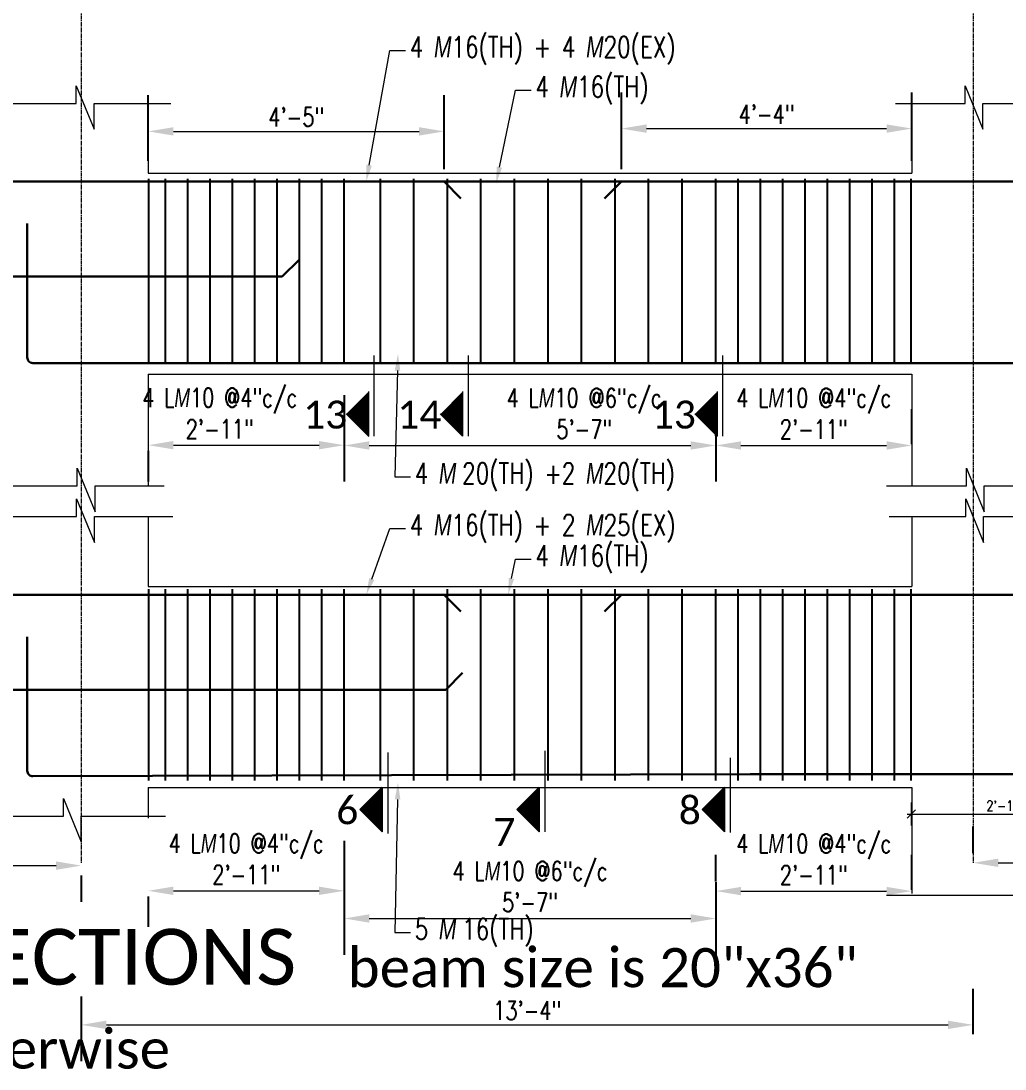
# Model space of a CAD drawing. Header units: inches. Extents: x 0 to 162649, y -36601 to -26324.
# Drawn here: x 157449.5 to 157625.7, y -35961.9 to -35774.2 of the extents above; entities that cross this region are included whole.
import ezdxf
from ezdxf import colors
from ezdxf.entities.mleader import LeaderData, LeaderLine
from ezdxf.math import Vec2, Vec3

# ---------------------------------------------------------------- set-up
doc = ezdxf.new("R2010")
doc.units = ezdxf.units.IN
doc.header["$MEASUREMENT"] = 0
doc.linetypes.add('CENTER2', pattern=[1.125, 0.75, -0.125, 0.125, -0.125])
for name, color, linetype, lineweight in [('Cen', 9, 'CENTER2', 5), ('Dim', 1, 'Continuous', 13), ('dimention', 1, 'Continuous', 13), ('hatch', 252, 'Continuous', 0), ('OL_AR_Text', 140, 'Continuous', 5), ('Rein', 3, 'Continuous', 30), ('Stirrups', 191, 'Continuous', 25), ('TEXT', 7, 'Continuous', 9)]:
    doc.layers.add(name, color=color, linetype=linetype, lineweight=lineweight)
doc.styles.add('1-8 Annotative Text', font='calibri.ttf', dxfattribs={"height": 0.125})
doc.styles.add('DIM', font='simplex.shx', dxfattribs={"width": 0.75})
doc.styles.add('rmtext', font='romans.shx', dxfattribs={"width": 0.8})
doc.dimstyles.new('DIM-24', dxfattribs={"dimscale": 24, "dimtxt": 0.078125, "dimasz": 0.0625, "dimexe": 0.0625, "dimexo": 0.015625, "dimgap": 0.015625, "dimtad": 1, "dimdec": 1, "dimzin": 3, "dimdsep": 46, "dimlunit": 4, "dimtxsty": 'rmtext', "dimblk": 'OBLIQUE', "dimcen": 0.09375, "dimdle": 0.03125, "dimclrd": 1, "dimclre": 1, "dimclrt": 2, "dimadec": 0, "dimazin": 0, "dimtfac": 0.75, "dimtdec": 1, "dimtix": 1, "dimtmove": 0, "dimatfit": 3, "dimfxl": 0.0625, "dimfxlon": 1, "dimfrac": 1, "dimtolj": 1, "dimtzin": 0, "dimlwd": -1, "dimlwe": 5, "dimarcsym": 0})
doc.dimstyles.get("Standard").update_dxf_attribs({"dimscale": 36, "dimtxt": 0.09375, "dimasz": 0.125, "dimexe": 0.18, "dimexo": 0.0625, "dimgap": 0.015625, "dimtad": 1, "dimdec": 0, "dimzin": 0, "dimdsep": 46, "dimlunit": 4, "dimtxsty": 'DIM', "dimcen": 0.09, "dimadec": 0, "dimazin": 0, "dimtfac": 0.75, "dimtdec": 0, "dimtmove": 0, "dimatfit": 3, "dimfxl": 1, "dimtolj": 1, "dimtzin": 0, "dimlwd": 9, "dimarcsym": 0})

# ---------------------------------------------------------------- blocks, each defined once
blk = doc.blocks.new('*D5')
at = {"layer": 'Defpoints', "color": 0, "transparency": 16777216}
for p in [(157525.29, -35794), (157472.29, -35801.5), (157525.29, -35803)]:
    blk.add_point(p, dxfattribs=at)
at = {"layer": 'dimention', "color": 0, "lineweight": -2, "transparency": 16777216}
for p, q in [((157472.29, -35799.25), (157472.29, -35787.52)), ((157525.29, -35800.75), (157525.29, -35787.52))]:
    blk.add_line(p, q, dxfattribs=at)
at = {"layer": 'dimention', "color": 0, "lineweight": 9, "transparency": 16777216}
blk.add_line((157476.79, -35794), (157520.79, -35794), dxfattribs=at)
at = {"layer": 'dimention', "color": 0, "transparency": 16777216}
for points in [[(157476.79, -35793.25), (157476.79, -35794.75), (157472.29, -35794)], [(157520.79, -35793.25), (157520.79, -35794.75), (157525.29, -35794)]]:
    blk.add_solid(points, dxfattribs=at)
at = {"layer": 'dimention', "color": 0, "transparency": 16777216, "insert": (157498.79, -35791.43), "char_height": 3.375, "attachment_point": 5, "style": 'DIM'}
blk.add_mtext('\\A1;4\'-5"', dxfattribs=at)
blk = doc.blocks.new('*D6')
at = {"layer": 'Defpoints', "color": 0, "transparency": 16777216}
for p in [(157609.01, -35793.5), (157609.01, -35801.5), (157557.01, -35803)]:
    blk.add_point(p, dxfattribs=at)
at = {"layer": 'dimention', "color": 0, "lineweight": -2, "transparency": 16777216}
for p, q in [((157557.01, -35800.75), (157557.01, -35787.02)), ((157609.01, -35799.25), (157609.01, -35787.02))]:
    blk.add_line(p, q, dxfattribs=at)
at = {"layer": 'dimention', "color": 0, "lineweight": 9, "transparency": 16777216}
blk.add_line((157561.51, -35793.5), (157604.51, -35793.5), dxfattribs=at)
at = {"layer": 'dimention', "color": 0, "transparency": 16777216}
for points in [[(157561.51, -35792.75), (157561.51, -35794.25), (157557.01, -35793.5)], [(157604.51, -35792.75), (157604.51, -35794.25), (157609.01, -35793.5)]]:
    blk.add_solid(points, dxfattribs=at)
at = {"layer": 'dimention', "color": 0, "transparency": 16777216, "insert": (157583.01, -35790.93), "char_height": 3.375, "attachment_point": 5, "style": 'DIM'}
blk.add_mtext('\\A1;4\'-4"', dxfattribs=at)
blk = doc.blocks.new('*D23')
at = {"layer": 'Defpoints', "color": 0, "transparency": 16777216}
for p in [(157507.37, -35838.99), (157472.29, -35848.99), (157507.37, -35850.2)]:
    blk.add_point(p, dxfattribs=at)
at = {"layer": 'dimention', "color": 0, "lineweight": -2, "transparency": 16777216}
for p, q in [((157507.37, -35841.24), (157507.37, -35856.68)), ((157472.29, -35851.24), (157472.29, -35856.68))]:
    blk.add_line(p, q, dxfattribs=at)
at = {"layer": 'dimention', "color": 0, "lineweight": 9, "transparency": 16777216}
blk.add_line((157476.79, -35850.2), (157502.87, -35850.2), dxfattribs=at)
at = {"layer": 'dimention', "color": 0, "transparency": 16777216}
for points in [[(157476.79, -35849.45), (157476.79, -35850.95), (157472.29, -35850.2)], [(157502.87, -35849.45), (157502.87, -35850.95), (157507.37, -35850.2)]]:
    blk.add_solid(points, dxfattribs=at)
at = {"layer": 'dimention', "color": 0, "transparency": 16777216, "insert": (157485.09, -35844.5), "char_height": 3.375, "attachment_point": 5, "style": 'DIM'}
blk.add_mtext('\\A1;4 L{\\A0;\\Fgothici|c0;\\W0.75;M}10 @4"c/c\\P2\'-11"', dxfattribs=at)
blk = doc.blocks.new('*D24')
at = {"layer": 'Defpoints', "color": 0, "transparency": 16777216}
for p in [(157609.01, -35850.25), (157573.93, -35850.78), (157609.01, -35852.28)]:
    blk.add_point(p, dxfattribs=at)
at = {"layer": 'dimention', "color": 0, "lineweight": -2, "transparency": 16777216}
for p, q in [((157573.93, -35848.53), (157573.93, -35843.77)), ((157609.01, -35850.03), (157609.01, -35843.77))]:
    blk.add_line(p, q, dxfattribs=at)
at = {"layer": 'dimention', "color": 0, "lineweight": 9, "transparency": 16777216}
blk.add_line((157578.43, -35850.25), (157604.51, -35850.25), dxfattribs=at)
at = {"layer": 'dimention', "color": 0, "transparency": 16777216}
for points in [[(157578.43, -35849.5), (157578.43, -35851), (157573.93, -35850.25)], [(157604.51, -35849.5), (157604.51, -35851), (157609.01, -35850.25)]]:
    blk.add_solid(points, dxfattribs=at)
at = {"layer": 'dimention', "color": 0, "transparency": 16777216, "insert": (157591.47, -35844.54), "char_height": 3.375, "attachment_point": 5, "style": 'DIM'}
blk.add_mtext('\\A1;4 L{\\A0;\\Fgothici|c0;\\W0.75;M}10 @4"c/c\\P2\'-11"', dxfattribs=at)
blk = doc.blocks.new('*D25')
at = {"layer": 'Defpoints', "color": 0, "transparency": 16777216}
for p in [(157507.37, -35838.99), (157573.93, -35841.49), (157573.93, -35850.25)]:
    blk.add_point(p, dxfattribs=at)
at = {"layer": 'dimention', "color": 0, "lineweight": -2, "transparency": 16777216}
for p, q in [((157507.37, -35841.24), (157507.37, -35856.73)), ((157573.93, -35843.74), (157573.93, -35856.73))]:
    blk.add_line(p, q, dxfattribs=at)
at = {"layer": 'dimention', "color": 0, "lineweight": 9, "transparency": 16777216}
blk.add_line((157511.87, -35850.25), (157569.43, -35850.25), dxfattribs=at)
at = {"layer": 'dimention', "color": 0, "transparency": 16777216}
for points in [[(157511.87, -35849.5), (157511.87, -35851), (157507.37, -35850.25)], [(157569.43, -35849.5), (157569.43, -35851), (157573.93, -35850.25)]]:
    blk.add_solid(points, dxfattribs=at)
at = {"layer": 'dimention', "color": 0, "transparency": 16777216, "insert": (157550.35, -35844.54), "char_height": 3.375, "attachment_point": 5, "style": 'DIM'}
blk.add_mtext('\\A1;4 L{\\A0;\\Fgothici|c0;\\W0.75;M}10 @6"c/c\\P5\'-7"', dxfattribs=at)
blk = doc.blocks.new('*D214')
at = {"layer": 'Defpoints', "color": 0, "transparency": 16777216}
for p in [(157220.37, -35925), (157460.29, -35925), (157460.29, -35925.5)]:
    blk.add_point(p, dxfattribs=at)
at = {"layer": 'Dim', "color": 0, "lineweight": 9, "transparency": 16777216}
blk.add_line((157224.87, -35925.5), (157455.79, -35925.5), dxfattribs=at)
at = {"layer": 'Dim', "color": 0, "lineweight": -2, "transparency": 16777216}
for p, q in [((157220.37, -35927.25), (157220.37, -35931.98)), ((157460.29, -35927.25), (157460.29, -35931.98))]:
    blk.add_line(p, q, dxfattribs=at)
at = {"layer": 'Dim', "color": 0, "transparency": 16777216}
for points in [[(157224.87, -35924.75), (157224.87, -35926.25), (157220.37, -35925.5)], [(157455.79, -35924.75), (157455.79, -35926.25), (157460.29, -35925.5)]]:
    blk.add_solid(points, dxfattribs=at)
at = {"layer": 'Dim', "color": 0, "transparency": 16777216, "insert": (157340.33, -35922.93), "char_height": 3.375, "attachment_point": 5, "style": 'DIM'}
blk.add_mtext("\\A1;20'", dxfattribs=at)
blk = doc.blocks.new('*D215')
at = {"layer": 'Defpoints', "color": 0, "transparency": 16777216}
for p in [(157460.29, -35946.71), (157620.01, -35954.02), (157620.01, -35957.95)]:
    blk.add_point(p, dxfattribs=at)
at = {"layer": 'Dim', "color": 0, "lineweight": -2, "transparency": 16777216}
for p, q in [((157620.01, -35955.7), (157620.01, -35947.54)), ((157460.29, -35948.96), (157460.29, -35960.5))]:
    blk.add_line(p, q, dxfattribs=at)
at = {"layer": 'Dim', "color": 0, "lineweight": 9, "transparency": 16777216}
blk.add_line((157464.79, -35954.02), (157615.51, -35954.02), dxfattribs=at)
at = {"layer": 'Dim', "color": 0, "transparency": 16777216}
for points in [[(157464.79, -35953.27), (157464.79, -35954.77), (157460.29, -35954.02)], [(157615.51, -35953.27), (157615.51, -35954.77), (157620.01, -35954.02)]]:
    blk.add_solid(points, dxfattribs=at)
at = {"layer": 'Dim', "color": 0, "transparency": 16777216, "insert": (157540.15, -35951.45), "char_height": 3.375, "attachment_point": 5, "style": 'DIM'}
blk.add_mtext('\\A1;13\'-4"', dxfattribs=at)
blk = doc.blocks.new('*D216')
at = {"layer": 'Defpoints', "color": 0, "transparency": 16777216}
for p in [(157620.01, -35925.5), (157785, -35925), (157785, -35925)]:
    blk.add_point(p, dxfattribs=at)
at = {"layer": 'Dim', "color": 0, "lineweight": -2, "transparency": 16777216}
for p, q in [((157620.01, -35923.25), (157620.01, -35918.52)), ((157785, -35922.75), (157785, -35918.52))]:
    blk.add_line(p, q, dxfattribs=at)
at = {"layer": 'Dim', "color": 0, "lineweight": 9, "transparency": 16777216}
blk.add_line((157624.51, -35925), (157780.5, -35925), dxfattribs=at)
at = {"layer": 'Dim', "color": 0, "transparency": 16777216}
for points in [[(157624.51, -35924.25), (157624.51, -35925.75), (157620.01, -35925)], [(157780.5, -35924.25), (157780.5, -35925.75), (157785, -35925)]]:
    blk.add_solid(points, dxfattribs=at)
at = {"layer": 'Dim', "color": 0, "transparency": 16777216, "insert": (157702.5, -35922.43), "char_height": 3.375, "attachment_point": 5, "style": 'DIM'}
blk.add_mtext('\\A1;13\'-9"', dxfattribs=at)
blk = doc.blocks.new('*D247')
at = {"layer": 'Defpoints', "color": 0, "transparency": 16777216}
for p in [(157507.37, -35918.81), (157472.29, -35928.81), (157507.37, -35930.01)]:
    blk.add_point(p, dxfattribs=at)
at = {"layer": 'dimention', "color": 0, "lineweight": -2, "transparency": 16777216}
for p, q in [((157507.37, -35921.06), (157507.37, -35936.49)), ((157472.29, -35931.06), (157472.29, -35936.49))]:
    blk.add_line(p, q, dxfattribs=at)
at = {"layer": 'dimention', "color": 0, "lineweight": 9, "transparency": 16777216}
blk.add_line((157476.79, -35930.01), (157502.87, -35930.01), dxfattribs=at)
at = {"layer": 'dimention', "color": 0, "transparency": 16777216}
for points in [[(157476.79, -35929.26), (157476.79, -35930.76), (157472.29, -35930.01)], [(157502.87, -35929.26), (157502.87, -35930.76), (157507.37, -35930.01)]]:
    blk.add_solid(points, dxfattribs=at)
at = {"layer": 'dimention', "color": 0, "transparency": 16777216, "insert": (157489.83, -35924.31), "char_height": 3.375, "attachment_point": 5, "style": 'DIM'}
blk.add_mtext('\\A1;4 L{\\A0;\\Fgothici|c0;\\W0.75;M}10 @4"c/c\\P2\'-11"', dxfattribs=at)
blk = doc.blocks.new('*D248')
at = {"layer": 'Defpoints', "color": 0, "transparency": 16777216}
for p in [(157573.93, -35930.6), (157609.01, -35930.06), (157609.01, -35932.1)]:
    blk.add_point(p, dxfattribs=at)
at = {"layer": 'dimention', "color": 0, "lineweight": -2, "transparency": 16777216}
for p, q in [((157573.93, -35928.35), (157573.93, -35923.58)), ((157609.01, -35929.85), (157609.01, -35923.58))]:
    blk.add_line(p, q, dxfattribs=at)
at = {"layer": 'dimention', "color": 0, "lineweight": 9, "transparency": 16777216}
blk.add_line((157578.43, -35930.06), (157604.51, -35930.06), dxfattribs=at)
at = {"layer": 'dimention', "color": 0, "transparency": 16777216}
for points in [[(157578.43, -35929.31), (157578.43, -35930.81), (157573.93, -35930.06)], [(157604.51, -35929.31), (157604.51, -35930.81), (157609.01, -35930.06)]]:
    blk.add_solid(points, dxfattribs=at)
at = {"layer": 'dimention', "color": 0, "transparency": 16777216, "insert": (157591.47, -35924.36), "char_height": 3.375, "attachment_point": 5, "style": 'DIM'}
blk.add_mtext('\\A1;4 L{\\A0;\\Fgothici|c0;\\W0.75;M}10 @4"c/c\\P2\'-11"', dxfattribs=at)
blk = doc.blocks.new('*D249')
at = {"layer": 'Defpoints', "color": 0, "transparency": 16777216}
for p in [(157507.37, -35923.71), (157573.93, -35926.21), (157573.93, -35934.97)]:
    blk.add_point(p, dxfattribs=at)
at = {"layer": 'dimention', "color": 0, "lineweight": -2, "transparency": 16777216}
for p, q in [((157507.37, -35925.96), (157507.37, -35941.45)), ((157573.93, -35928.46), (157573.93, -35941.45))]:
    blk.add_line(p, q, dxfattribs=at)
at = {"layer": 'dimention', "color": 0, "lineweight": 9, "transparency": 16777216}
blk.add_line((157511.87, -35934.97), (157569.43, -35934.97), dxfattribs=at)
at = {"layer": 'dimention', "color": 0, "transparency": 16777216}
for points in [[(157511.87, -35934.22), (157511.87, -35935.72), (157507.37, -35934.97)], [(157569.43, -35934.22), (157569.43, -35935.72), (157573.93, -35934.97)]]:
    blk.add_solid(points, dxfattribs=at)
at = {"layer": 'dimention', "color": 0, "transparency": 16777216, "insert": (157540.65, -35929.27), "char_height": 3.375, "attachment_point": 5, "style": 'DIM'}
blk.add_mtext('\\A1;4 L{\\A0;\\Fgothici|c0;\\W0.75;M}10 @6"c/c\\P5\'-7"', dxfattribs=at)
blk = doc.blocks.new('_Oblique')
for p, q in [((0, -1.37), (0, 1.38)), ((-0.49, -0.49), (0.49, 0.49))]:
    blk.add_line(p, q)
blk = doc.blocks.new('*D373')
at = {"layer": 'Defpoints', "color": 0, "transparency": 16777216}
for p in [(157608.93, -35910.27), (157642.97, -35909.15), (157642.97, -35916.27)]:
    blk.add_point(p, dxfattribs=at)
at = {"layer": 'Dim', "color": 1, "lineweight": 5, "transparency": 16777216}
for p, q in [((157608.93, -35914.77), (157608.93, -35917.77)), ((157642.97, -35914.77), (157642.97, -35917.77))]:
    blk.add_line(p, q, dxfattribs=at)
at = {"layer": 'Dim', "color": 1, "transparency": 16777216}
blk.add_line((157608.18, -35916.27), (157643.72, -35916.27), dxfattribs=at)
at = {"layer": 'Dim', "color": 1, "transparency": 16777216, "xscale": 1.5, "yscale": 1.5, "zscale": 1.5, "rotation": 180}
blk.add_blockref('_Oblique', (157608.93, -35916.27), dxfattribs=at)
at = {"layer": 'Dim', "color": 1, "transparency": 16777216, "xscale": 1.5, "yscale": 1.5, "zscale": 1.5}
blk.add_blockref('_Oblique', (157642.97, -35916.27), dxfattribs=at)
at = {"layer": 'Dim', "color": 2, "transparency": 16777216, "insert": (157625.95, -35914.78), "char_height": 1.875, "attachment_point": 5, "style": 'rmtext'}
blk.add_mtext('\\A1;2\'-10"', dxfattribs=at)

msp = doc.modelspace()

# ---------------------------------------------------------------- hatches: boundary and pattern name
at = {"layer": 'Dim'}
h = msp.add_hatch(dxfattribs=at)
h.set_pattern_fill('ANSI31', color=256)
h.set_pattern_definition([(45, (552.02295, 57.95532), (-0.08838834765, 0.08838834765), [])])
h.paths.add_polyline_path([(157511.71, -35844.61), (157511.71, -35840.61), (157507.71, -35844.61), (157511.71, -35848.61)])
h = msp.add_hatch(dxfattribs=at)
h.set_pattern_fill('ANSI31', color=256)
h.set_pattern_definition([(45, (568.88988, 57.95532), (-0.08838834765, 0.08838834765), [])])
h.paths.add_polyline_path([(157528.58, -35844.61), (157528.58, -35840.61), (157524.58, -35844.61), (157528.58, -35848.61)])
h = msp.add_hatch(dxfattribs=at)
h.set_pattern_fill('ANSI31', color=256)
h.set_pattern_definition([(45, (614.44976, 57.95532), (-0.08838834765, 0.08838834765), [])])
h.paths.add_polyline_path([(157574.14, -35844.61), (157574.14, -35840.61), (157570.14, -35844.61), (157574.14, -35848.61)])
h = msp.add_hatch(dxfattribs=at)
h.set_pattern_fill('ANSI31', color=256)
h.set_pattern_definition([(45, (554.47326, -12.89708), (-0.08838834765, 0.08838834765), [])])
h.paths.add_polyline_path([(157514.16, -35915.46), (157514.16, -35911.46), (157510.16, -35915.46), (157514.16, -35919.46)])
h = msp.add_hatch(dxfattribs=at)
h.set_pattern_fill('ANSI31', color=256)
h.set_pattern_definition([(45, (582.58688, -12.89708), (-0.08838834765, 0.08838834765), [])])
h.paths.add_polyline_path([(157542.28, -35915.46), (157542.28, -35911.46), (157538.28, -35915.46), (157542.28, -35919.46)])
h = msp.add_hatch(dxfattribs=at)
h.set_pattern_fill('ANSI31', color=256)
h.set_pattern_definition([(45, (615.81085, -12.89708), (-0.08838834765, 0.08838834765), [])])
h.paths.add_polyline_path([(157575.5, -35915.46), (157575.5, -35911.46), (157571.5, -35915.46), (157575.5, -35919.46)])

# ---------------------------------------------------------------- linework, layer by layer
at = {"layer": 'Cen'}
for p, q in [((157460.29, -35112.85), (157460.29, -35925)), ((157620.01, -35112.85), (157620.01, -35925))]:
    msp.add_line(p, q, dxfattribs=at)
at = {"layer": 'Dim'}
for p, q in [((157512.71, -35834.11), (157512.71, -35848.61)), ((157529.58, -35834.11), (157529.58, -35848.61)), ((157575.14, -35834.11), (157575.14, -35848.61)), ((157511.71, -35840.61), (157511.71, -35848.61)), ((157528.58, -35840.61), (157528.58, -35848.61)), ((157574.14, -35840.61), (157574.14, -35848.61)), ((157507.71, -35844.61), (157511.71, -35848.61)), ((157511.71, -35848.61), (157511.71, -35844.61)), ((157524.58, -35844.61), (157528.58, -35848.61)), ((157528.58, -35848.61), (157528.58, -35844.61)), ((157570.14, -35844.61), (157574.14, -35848.61)), ((157574.14, -35848.61), (157574.14, -35844.61)), ((157515.16, -35905.22), (157515.16, -35919.72)), ((157543.28, -35904.96), (157543.28, -35919.46)), ((157576.5, -35906.22), (157576.5, -35919.59)), ((157510.16, -35915.46), (157514.16, -35911.46)), ((157514.16, -35911.46), (157514.16, -35919.46)), ((157538.28, -35915.46), (157542.28, -35911.46)), ((157542.28, -35911.46), (157542.28, -35919.46)), ((157571.5, -35915.46), (157575.5, -35911.46)), ((157575.5, -35911.46), (157575.5, -35919.46)), ((157510.16, -35915.46), (157514.16, -35919.46)), ((157514.16, -35919.46), (157514.16, -35915.46)), ((157538.28, -35915.46), (157542.28, -35919.46)), ((157542.28, -35919.46), (157542.28, -35915.46)), ((157571.5, -35915.46), (157575.5, -35919.46)), ((157575.5, -35919.46), (157575.5, -35915.46))]:
    msp.add_line(p, q, dxfattribs=at)
at = {"layer": 'hatch'}
for p, q in [((157459.39, -35789), (157459.39, -35785.83)), ((157459.39, -35785.83), (157462.58, -35793.63)), ((157618.57, -35789), (157618.57, -35785.83)), ((157618.57, -35785.83), (157621.75, -35793.63)), ((157445, -35789), (157459.39, -35789)), ((157462.58, -35793.63), (157462.58, -35789)), ((157462.58, -35789), (157476.3, -35789)), ((157472.29, -35789), (157472.29, -35801.5)), ((157606.11, -35789), (157618.57, -35789)), ((157609.01, -35789), (157609.01, -35801.5)), ((157621.75, -35793.63), (157621.75, -35789)), ((157621.75, -35789), (157633.34, -35789)), ((157472.29, -35801.5), (157609.01, -35801.5)), ((157472.29, -35837.5), (157472.29, -35857.5)), ((157472.29, -35837.5), (157609.01, -35837.5)), ((157609.01, -35837.5), (157609.01, -35857.5)), ((157459.58, -35857.5), (157459.58, -35854.33)), ((157459.58, -35854.33), (157462.77, -35862.13)), ((157618.8, -35857.5), (157618.8, -35854.33)), ((157618.8, -35854.33), (157621.98, -35862.13)), ((157445.22, -35857.5), (157459.58, -35857.5)), ((157462.77, -35862.13), (157462.77, -35857.5)), ((157462.77, -35857.5), (157475.14, -35857.5)), ((157604.47, -35857.5), (157618.8, -35857.5)), ((157621.98, -35862.13), (157621.98, -35857.5)), ((157621.98, -35857.5), (157635.73, -35857.5)), ((157459.46, -35863), (157459.46, -35859.83)), ((157459.46, -35859.83), (157462.65, -35867.63)), ((157618.68, -35863), (157618.68, -35859.83)), ((157618.68, -35859.83), (157621.86, -35867.63)), ((157444.84, -35863), (157459.46, -35863)), ((157462.65, -35867.63), (157462.65, -35863)), ((157462.65, -35863), (157476.66, -35863)), ((157472.29, -35863), (157472.29, -35875.5)), ((157604.94, -35863), (157618.68, -35863)), ((157609.01, -35863), (157609.01, -35875.5)), ((157619.97, -35863), (157620.01, -35863)), ((157621.86, -35867.63), (157621.86, -35863)), ((157621.86, -35863), (157635.26, -35863)), ((157472.29, -35875.5), (157609.01, -35875.5)), ((157472.29, -35911.5), (157472.29, -35917)), ((157472.29, -35911.5), (157609.01, -35911.5)), ((157609.01, -35911.5), (157609.01, -35930.5)), ((157457.1, -35916.62), (157457.1, -35913.45)), ((157457.1, -35913.45), (157460.29, -35921.25)), ((157444.67, -35916.62), (157457.1, -35916.62)), ((157460.29, -35921.25), (157460.29, -35916.62)), ((157460.29, -35916.62), (157475.36, -35916.62)), ((157604.51, -35930.81), (157709.92, -35930.64))]:
    msp.add_line(p, q, dxfattribs=at)
at = {"layer": 'Rein'}
for p, q in [((157528.29, -35806), (157525.29, -35803)), ((157554.01, -35806), (157557.01, -35803)), ((157496.29, -35820), (157499.29, -35817)), ((157528.29, -35880), (157525.29, -35877)), ((157554.01, -35880), (157557.01, -35877)), ((157525.58, -35894), (157528.58, -35891))]:
    msp.add_line(p, q, dxfattribs=at)
for points in [[(157793.26, -35832.13), (157793.26, -35804, 0.414214), (157792.26, -35803), (156895.55, -35803, 0.414214), (156894.55, -35804), (156894.55, -35820.5)], [(156895.55, -35804), (156895.55, -35819, 0.414214), (156896.55, -35820), (157496.29, -35820)], [(157450.62, -35810.5), (157450.62, -35834.5, 0.414214), (157451.62, -35835.5), (157580.06, -35835.5), (157790.14, -35835.5, 0.414214), (157791.14, -35834.5), (157791.14, -35806.57)], [(157643.01, -35877), (156895.55, -35877, 0.414214), (156894.55, -35878), (156894.55, -35894.5)], [(156895.55, -35878), (156895.55, -35893, 0.414214), (156896.55, -35894), (157525.58, -35894)], [(157450.62, -35884.5), (157450.62, -35908.5, 0.414214), (157451.62, -35909.5), (157580.06, -35909.12), (157642.97, -35909.15, 0.414214), (157642.97, -35909.15), (157642.97, -35909.15)]]:
    msp.add_lwpolyline(points, format="xyb", dxfattribs=at)
at = {"layer": 'Stirrups'}
for p, q in [((157472.37, -35835.64), (157472.37, -35802.5)), ((157475.37, -35835.64), (157475.37, -35802.5)), ((157479.37, -35835.64), (157479.37, -35802.5)), ((157483.37, -35835.64), (157483.37, -35802.5)), ((157487.37, -35835.64), (157487.37, -35802.5)), ((157491.37, -35835.64), (157491.37, -35802.5)), ((157495.37, -35835.64), (157495.37, -35802.5)), ((157499.37, -35835.64), (157499.37, -35802.5)), ((157503.37, -35835.64), (157503.37, -35802.5)), ((157507.37, -35835.64), (157507.37, -35802.5)), ((157513.87, -35835.64), (157513.87, -35802.5)), ((157519.87, -35835.64), (157519.87, -35802.5)), ((157525.87, -35835.64), (157525.87, -35802.5)), ((157531.87, -35835.64), (157531.87, -35802.5)), ((157537.87, -35835.64), (157537.87, -35802.5)), ((157543.87, -35835.64), (157543.87, -35802.5)), ((157549.87, -35835.64), (157549.87, -35802.5)), ((157555.87, -35835.64), (157555.87, -35802.5)), ((157561.87, -35835.64), (157561.87, -35802.5)), ((157567.87, -35835.64), (157567.87, -35802.5)), ((157573.93, -35835.64), (157573.93, -35802.5)), ((157577.93, -35835.64), (157577.93, -35802.5)), ((157581.93, -35835.64), (157581.93, -35802.5)), ((157585.93, -35835.64), (157585.93, -35802.5)), ((157589.93, -35835.64), (157589.93, -35802.5)), ((157593.93, -35835.64), (157593.93, -35802.5)), ((157597.93, -35835.64), (157597.93, -35802.5)), ((157601.93, -35835.64), (157601.93, -35802.5)), ((157605.93, -35835.64), (157605.93, -35802.5)), ((157608.93, -35835.64), (157608.93, -35802.5)), ((157472.37, -35910.26), (157472.37, -35876)), ((157475.37, -35910.26), (157475.37, -35876)), ((157479.37, -35910.26), (157479.37, -35876)), ((157483.37, -35910.26), (157483.37, -35876)), ((157487.37, -35910.26), (157487.37, -35876)), ((157491.37, -35910.26), (157491.37, -35876)), ((157495.37, -35910.26), (157495.37, -35876)), ((157499.37, -35910.26), (157499.37, -35876)), ((157503.37, -35910.26), (157503.37, -35876)), ((157507.37, -35910.26), (157507.37, -35876)), ((157513.87, -35910.26), (157513.87, -35876)), ((157519.87, -35910.26), (157519.87, -35876)), ((157525.87, -35910.26), (157525.87, -35876)), ((157531.87, -35910.26), (157531.87, -35876)), ((157537.87, -35910.26), (157537.87, -35876)), ((157543.87, -35910.26), (157543.87, -35876)), ((157549.87, -35910.26), (157549.87, -35876)), ((157555.87, -35910.26), (157555.87, -35876)), ((157561.87, -35910.26), (157561.87, -35876)), ((157567.87, -35910.26), (157567.87, -35876)), ((157573.93, -35910.26), (157573.93, -35876)), ((157577.93, -35910.26), (157577.93, -35876)), ((157581.93, -35910.27), (157581.93, -35876)), ((157585.93, -35910.27), (157585.93, -35876)), ((157589.93, -35910.27), (157589.93, -35876)), ((157593.93, -35910.27), (157593.93, -35876)), ((157597.93, -35910.27), (157597.93, -35876)), ((157601.93, -35910.27), (157601.93, -35876)), ((157605.93, -35910.27), (157605.93, -35876)), ((157608.93, -35910.27), (157608.93, -35876))]:
    msp.add_line(p, q, dxfattribs=at)

# ---------------------------------------------------------------- texts
at = {"layer": 'OL_AR_Text', "attachment_point": 1, "style": '1-8 Annotative Text'}
for s, insert, char_height, width in [('13', (157500.02, -35842.22), 5, 3.8192065e-317), ('14', (157516.89, -35842.22), 5, 3.8192065e-317), ('13', (157562.45, -35842.22), 5, 3.8192065e-317), ('6', (157505.95, -35913.08), 5, 3.8192065e-317), ('8', (157567.29, -35913.08), 5, 3.8192065e-317), ('7', (157534.07, -35916.98), 5, 3.8192065e-317), ('GRID -5 {\\fCalibri|b1|i0|c0|p34; }BEAMS LONGITUDINAL SECTIONS', (157231.55, -35936.83), 10, 7.638413e-317)]:
    msp.add_mtext(s, dxfattribs=dict(at, insert=insert, char_height=char_height, width=width))
at = {"layer": 'OL_AR_Text', "char_height": 7, "attachment_point": 1, "style": '1-8 Annotative Text'}
for s, insert in [('beam size is 20"x36"', (157508, -35940.27)), ('All Beam sizes are 16"x20" unless noted otherwise', (157252.86, -35954.85))]:
    msp.add_mtext(s, dxfattribs=dict(at, insert=insert))

# ---------------------------------------------------------------- dimensions: what is measured, and where the dimension line sits
at = {"layer": 'Dim'}
dim = msp.add_linear_dim(base=(157642.97, -35916.27), p1=(157608.93, -35910.27), p2=(157642.97, -35909.15), dimstyle='DIM-24', dxfattribs=at)
dim.commit()
dim.dimension.update_dxf_attribs({"geometry": '*D373', "text_midpoint": (157625.95, -35914.78)})
for base, p1, p2, picture, middle in [((157785, -35925), (157620.01, -35925.5), (157785, -35925), '*D216', (157702.5, -35922.43)), ((157460.29, -35925.5), (157220.37, -35925), (157460.29, -35925), '*D214', (157340.33, -35922.93)), ((157620.01, -35954.02), (157460.29, -35946.71), (157620.01, -35957.95), '*D215', (157540.15, -35951.45))]:
    dim = msp.add_linear_dim(base=base, p1=p1, p2=p2, dimstyle='Standard', override={"dimtmove": 1}, dxfattribs=at)
    dim.commit()
    dim.dimension.update_dxf_attribs({"geometry": picture, "text_midpoint": middle})
at = {"layer": 'dimention'}
for base, p1, p2, picture, middle in [((157525.29, -35794), (157472.29, -35801.5), (157525.29, -35803), '*D5', (157498.79, -35791.43)), ((157609.01, -35793.5), (157557.01, -35803), (157609.01, -35801.5), '*D6', (157583.01, -35790.93))]:
    dim = msp.add_linear_dim(base=base, p1=p1, p2=p2, dimstyle='Standard', dxfattribs=at)
    dim.commit()
    dim.dimension.update_dxf_attribs({"geometry": picture, "text_midpoint": middle})
for base, p1, p2, text, picture, middle in [((157507.37, -35850.2), (157472.29, -35848.99), (157507.37, -35838.99), '4 L{\\A0;\\Fgothici|c0;\\W0.75;M}10 @4"c/c\\P<>', '*D23', (157485.09, -35850.2)), ((157573.93, -35850.25), (157507.37, -35838.99), (157573.93, -35841.49), '4 L{\\A0;\\Fgothici|c0;\\W0.75;M}10 @6"c/c\\P<>', '*D25', (157550.35, -35850.25)), ((157609.01, -35850.25), (157573.93, -35850.78), (157609.01, -35852.28), '4 L{\\A0;\\Fgothici|c0;\\W0.75;M}10 @4"c/c\\P<>', '*D24', (157591.47, -35850.25)), ((157507.37, -35930.01), (157472.29, -35928.81), (157507.37, -35918.81), '4 L{\\A0;\\Fgothici|c0;\\W0.75;M}10 @4"c/c\\P<>', '*D247', (157489.83, -35930.01)), ((157609.01, -35930.06), (157573.93, -35930.6), (157609.01, -35932.1), '4 L{\\A0;\\Fgothici|c0;\\W0.75;M}10 @4"c/c\\P<>', '*D248', (157591.47, -35930.06))]:
    dim = msp.add_linear_dim(base=base, p1=p1, p2=p2, text=text, dimstyle='Standard', dxfattribs=at)
    dim.commit()
    dim.dimension.update_dxf_attribs({"geometry": picture, "text_midpoint": middle, "dimtype": 160})
dim = msp.add_linear_dim(base=(157573.93, -35934.97), p1=(157507.37, -35923.71), p2=(157573.93, -35926.21), text='4 L{\\A0;\\Fgothici|c0;\\W0.75;M}10 @6"c/c\\P<>', dimstyle='Standard', dxfattribs=at)
dim.commit()
dim.dimension.update_dxf_attribs({"geometry": '*D249', "text_midpoint": (157540.65, -35929.27)})

# ---------------------------------------------------------------- leaders
at = {"layer": 'TEXT'}
ml = msp.add_multileader_mtext('Standard', dxfattribs=at)
ml.set_content('4 {\\Fgothici|c0;M }25(TH)+1 {\\Fgothici|c0;M }16(TH)   ', color=256, style='DIM')
ml.set_leader_properties(color=1, linetype='ByLayer', lineweight=9)
ml.build(insert=Vec2(0, 0))
ml.multileader.update_dxf_attribs({"text_right_attachment_type": 2, "dogleg_length": 0.25, "arrow_head_size": 3, "scale": 32})
ctx = ml.context
ctx.base_point, ctx.scale, ctx.char_height, ctx.arrow_head_size, ctx.landing_gap_size, ctx.plane_origin = Vec3(157518.08, -35769.79), 32, 3.75, 3, 0.75, Vec3(157538.4, -35789.09)
ctx.right_attachment = 2
notes = []
notes.append((ctx, [(0, (1, 1, 0), (157515.27, -35769.79), (1, 0), 2.81, [(0, [(157515.84, -35739.5)], 0, [])])]))
ctx.mtext.insert, ctx.mtext.flow_direction = Vec3(157518.83, -35767.29), 5
ml = msp.add_multileader_mtext('Standard', dxfattribs=at)
ml.set_content('4 {\\Fgothici|c0;M}16(TH) + 4 {\\Fgothici|c0;M}20(EX)', color=256, style='DIM')
ml.set_leader_properties(color=1, linetype='ByLayer', lineweight=9)
ml.build(insert=Vec2(0, 0))
ml.multileader.update_dxf_attribs({"text_right_attachment_type": 2, "dogleg_length": 0.25, "arrow_head_size": 3, "scale": 32})
ctx = ml.context
ctx.base_point, ctx.scale, ctx.char_height, ctx.arrow_head_size, ctx.landing_gap_size, ctx.plane_origin = Vec3(157518.37, -35779.5), 32, 3.75, 3, 0.75, Vec3(157538.7, -35798.8)
ctx.right_attachment = 2
notes.append((ctx, [(0, (1, 1, 0), (157515.56, -35779.5), (1, 0), 2.81, [(0, [(157511.31, -35803)], 0, [])])]))
ctx.mtext.insert, ctx.mtext.flow_direction = Vec3(157519.12, -35777), 5
ml = msp.add_multileader_mtext('Standard', dxfattribs=at)
ml.set_content('4 {\\Fgothici|c0;M}16(TH) ', color=256, style='DIM')
ml.set_leader_properties(color=1, linetype='ByLayer', lineweight=9)
ml.build(insert=Vec2(0, 0))
ml.multileader.update_dxf_attribs({"text_right_attachment_type": 2, "dogleg_length": 0.25, "arrow_head_size": 3, "scale": 32})
ctx = ml.context
ctx.base_point, ctx.scale, ctx.char_height, ctx.arrow_head_size, ctx.landing_gap_size, ctx.plane_origin = Vec3(157540.87, -35786.63), 32, 3.75, 3, 0.75, Vec3(157561.2, -35805.93)
ctx.right_attachment = 2
notes.append((ctx, [(0, (1, 1, 0), (157538.06, -35786.63), (1, 0), 2.81, [(0, [(157534.56, -35803.35)], 0, [])])]))
ctx.mtext.insert, ctx.mtext.flow_direction = Vec3(157541.62, -35784.13), 5
ml = msp.add_multileader_mtext('Standard', dxfattribs=at)
ml.set_content('4 {\\Fgothici|c0;M }20(TH) +2 {\\Fgothici|c0;M}20(TH)  ', color=256, style='DIM')
ml.set_leader_properties(color=1, linetype='ByLayer', lineweight=9)
ml.build(insert=Vec2(0, 0))
ml.multileader.update_dxf_attribs({"text_right_attachment_type": 2, "dogleg_length": 0.25, "arrow_head_size": 3, "scale": 32})
ctx = ml.context
ctx.base_point, ctx.scale, ctx.char_height, ctx.arrow_head_size, ctx.landing_gap_size, ctx.plane_origin = Vec3(157519.24, -35855.87), 32, 3.75, 3, 0.75, Vec3(157539.56, -35875.17)
ctx.right_attachment = 2
notes.append((ctx, [(0, (1, 1, 0), (157516.43, -35855.87), (1, 0), 2.81, [(0, [(157517, -35833.84)], 0, [])])]))
ctx.mtext.insert, ctx.mtext.flow_direction = Vec3(157519.99, -35853.37), 5
ml = msp.add_multileader_mtext('Standard', dxfattribs=at)
ml.set_content('4 {\\Fgothici|c0;M}16(TH) + 2 {\\Fgothici|c0;M}25(EX)', color=256, style='DIM')
ml.set_leader_properties(color=1, linetype='ByLayer', lineweight=9)
ml.build(insert=Vec2(0, 0))
ml.multileader.update_dxf_attribs({"text_right_attachment_type": 2, "dogleg_length": 0.25, "arrow_head_size": 3, "scale": 32})
ctx = ml.context
ctx.base_point, ctx.scale, ctx.char_height, ctx.arrow_head_size, ctx.landing_gap_size, ctx.plane_origin = Vec3(157518.37, -35865.11), 32, 3.75, 3, 0.75, Vec3(157538.7, -35884.41)
ctx.right_attachment = 2
notes.append((ctx, [(0, (1, 1, 0), (157515.56, -35865.11), (1, 0), 2.81, [(0, [(157511.31, -35877)], 0, [])])]))
ctx.mtext.insert, ctx.mtext.flow_direction = Vec3(157519.12, -35862.61), 5
ml = msp.add_multileader_mtext('Standard', dxfattribs=at)
ml.set_content('4 {\\Fgothici|c0;M}16(TH) ', color=256, style='DIM')
ml.set_leader_properties(color=1, linetype='ByLayer', lineweight=9)
ml.build(insert=Vec2(0, 0))
ml.multileader.update_dxf_attribs({"text_right_attachment_type": 2, "dogleg_length": 0.25, "arrow_head_size": 3, "scale": 32})
ctx = ml.context
ctx.base_point, ctx.scale, ctx.char_height, ctx.arrow_head_size, ctx.landing_gap_size, ctx.plane_origin = Vec3(157540.87, -35870.59), 32, 3.75, 3, 0.75, Vec3(157561.2, -35889.89)
ctx.right_attachment = 2
notes.append((ctx, [(0, (1, 1, 0), (157538.06, -35870.59), (1, 0), 2.81, [(0, [(157536.72, -35877)], 0, [])])]))
ctx.mtext.insert, ctx.mtext.flow_direction = Vec3(157541.62, -35868.09), 5
ml = msp.add_multileader_mtext('Standard', dxfattribs=at)
ml.set_content('5 {\\Fgothici|c0;M }16(TH)  ', color=256, style='DIM')
ml.set_leader_properties(color=1, linetype='ByLayer', lineweight=9)
ml.build(insert=Vec2(0, 0))
ml.multileader.update_dxf_attribs({"text_right_attachment_type": 2, "dogleg_length": 0.25, "arrow_head_size": 3, "scale": 32})
ctx = ml.context
ctx.base_point, ctx.scale, ctx.char_height, ctx.arrow_head_size, ctx.landing_gap_size, ctx.plane_origin = Vec3(157519.24, -35937.47), 32, 3.75, 3, 0.75, Vec3(157539.56, -35965.3)
ctx.right_attachment = 2
notes.append((ctx, [(0, (1, 1, 0), (157516.43, -35937.47), (1, 0), 2.81, [(0, [(157517, -35910.63)], 0, [])])]))
ctx.mtext.insert, ctx.mtext.flow_direction = Vec3(157519.99, -35934.97), 5
for ctx, leaders in notes:
    for number, flags, end, landing, length, lines in leaders:
        leader = LeaderData()
        leader.index, (leader.has_last_leader_line, leader.has_dogleg_vector, leader.attachment_direction) = number, flags
        leader.last_leader_point, leader.dogleg_vector, leader.dogleg_length = Vec3(end), Vec3(landing), length
        for number, points, colour, breaks in lines:
            line = LeaderLine()
            line.index, line.vertices, line.color, line.breaks = number, Vec3.list(points), colors.encode_raw_color(colour), breaks
            leader.lines.append(line)
        ctx.leaders.append(leader)

doc.saveas('drawing.dxf')
